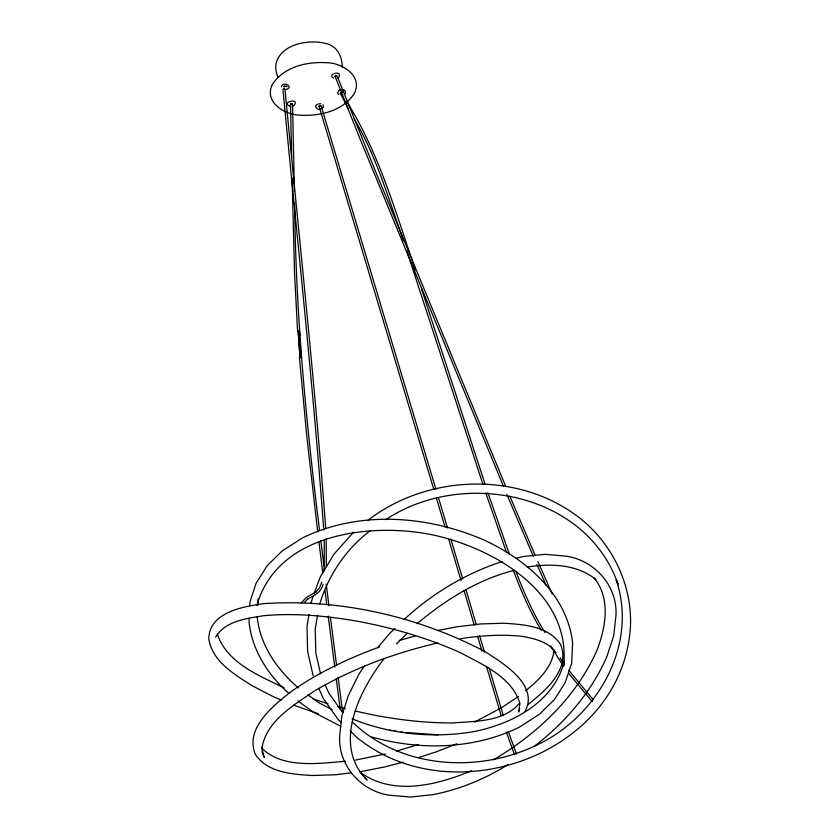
<?xml version="1.0" encoding="UTF-8"?>
<svg xmlns="http://www.w3.org/2000/svg" width="839" height="839" viewBox="0 0 839 839"><rect width="100%" height="100%" fill="white"/><g stroke="black" fill="none" stroke-linecap="round" stroke-linejoin="round"><path stroke-width="1.26" d="M326.34 566.482L326.193 538.669M249.141 618.343L249.078 622.16C251.983 650.256 268.134 675.154 288.973 693.528M249.844 605.559L250.053 601.731L255.979 583.493L267.211 565.664L282.187 550.95L302.061 538.124C358.998 510.122 427.586 515.356 484.627 540.295C526.294 559.707 567.227 594.652 572.628 642.968L571.663 663.397L565.119 682.757L554.506 699.464L539.519 714.178L519.656 727.004C474.077 749.552 420.119 750.569 371.74 736.999M257.856 605.129L258.213 598.585M323.655 571.59L324.284 566.608L324.19 540.117M518.775 712.143L519.928 703.386C511.696 676.758 482.803 664.719 460.181 652.595C428.341 638.269 394.645 628.453 360.413 621.762C328.584 616.099 296.104 612.764 263.803 615.69C246.614 618.479 225.366 620.776 215.55 637.231M308.983 614.62L306.99 626.492L307.63 651.504L313.157 675.804M310.912 603.409L313.146 596.089M317.582 615.207L315.212 629.019L315.821 652.92L320.54 673.696M554.034 650.215C552.198 667.592 538.46 680.408 525.55 690.791M564.259 663.156L563.504 666.533C572.156 592.156 491.748 546.483 429.023 534.149C367.272 522.687 277.101 534.495 256.986 605.118M519.068 710.948L519.666 708.567M503.274 485.907L361.829 143.343L335.044 76.297L335.621 75.479L337.068 75.783L375.295 170.81L505.791 486.578M323.77 530.059C312.905 382.92 296.849 236.21 282.932 89.333L284.138 88.504L284.977 89.091C298.904 235.549 314.793 381.881 325.763 528.591M348.573 109.28L340.256 93.181L341.966 92.238M281.338 86.826C283.435 80.387 294.29 87.141 286.183 89.469M564.322 661.247C554.055 702.652 511.035 724.686 472.084 731.923C431.865 738.393 389.789 734.209 352.002 718.803M291.689 157.103L290.504 103.942L291.71 103.396L292.538 103.868L294.395 191.03M292.538 103.868L290.504 103.942M314.048 593.676L320.372 576.802L333.912 554.233L353.544 532.209M319.753 603.944C328.521 575.03 346.192 548.821 370.345 530.573M433.868 489.64L319.072 106.259L319.69 105.588L321.117 105.819L435.913 489.2M321.767 582.13L319.523 587.908L315.464 592.313L315.925 591.998L306.277 597.504L301.117 603.094M323.088 584.322C321.452 592.103 313.901 595.868 307.452 599.056L307.903 598.752L304.484 602.454M364.65 665.61L358.893 674.241L348.248 695.825L341.872 715.824L339.638 735.971C337.991 765.346 360.896 791.177 389.611 795.236L410.46 797.05L433.197 794.648C459.73 789.3 485.194 778.97 508.098 764.581M338.977 76.936C342.501 69.91 326.308 73.937 333.523 78.163M519.572 703.103C503.736 722.211 475.021 721.11 452.347 722.966C419.657 722.956 387.094 718.541 355.306 711.021M525.046 711.462C539.246 685.117 503.327 663.376 485.456 651.934L484.134 651.106C417.329 616.361 340.592 598.784 265.292 603.535L263.603 603.713C243.373 606.513 209.362 612.103 208.775 638.699C212.089 661.237 234.322 674.357 251.826 685.536L273.063 696.559L281.453 700.062M377.613 647.75L389.359 633.802L394.907 628.442M384.231 658.521C359.197 690.696 331.961 745.231 367.136 780.092L361.326 773.673M396.49 643.964L407.125 633.33M404.136 619.518C431.55 594.064 464.292 574.275 499.771 562.329L502.288 561.711M367.66 520.526C427.764 473.878 519.446 470.763 580.053 518.282L580.578 518.712C613.54 545.182 633.214 587.08 630.278 629.491L630.204 630.162C619.455 755.687 451.413 814.229 357.225 737.712L350.178 731M527.553 704.917C544.752 691.221 570.593 669.795 560.693 644.646C548.633 626.041 523.683 624.489 503.809 623.23L480.621 623.954L456.856 626.806L437.874 630.477M417.014 623.755C445.394 599.812 477.968 579.508 514.234 570.3M534.621 746.06C565.224 722.505 591.275 692.227 606.87 656.696L613.739 635.574L615.983 615.417C617.619 586.052 594.715 560.211 566 556.152L545.151 554.338L523.725 556.435L516.132 558.292M283.865 86.532L284.987 85.966M283.949 86.973C284.903 85.347 288.7 87.749 286.33 85.987M293.933 105.567C300.823 97.188 279.492 102.337 290.367 106.364M344.221 94.356C347.346 92.846 344.724 88.85 341.851 89.742M518.575 696.38L501.418 707.78L474.444 722.201M385.762 519.666C462.027 468.686 586.43 492.199 618.249 584.762L616.172 579.854C638.5 645.673 596.655 717.492 536.142 745.357C477.475 773.684 400.077 768.451 352.202 721.855M493.29 759.715L495.576 758.55C538.481 732.814 576.697 696.422 597.043 650.068C605.831 627.415 610.897 598.029 594.002 577.872M337.362 77.975L338.148 77.576M317.75 104.183C313.272 105.578 316.985 110.696 320.435 109.018M321.327 108.745L323.393 107.109L323.046 104.707M379.375 646.974C348.154 658.489 317.698 672.647 290.546 692.06L289.329 692.993C271.93 706.899 245.177 728.441 255.192 754.104C267.242 772.709 292.192 774.25 312.066 775.509L335.254 774.785L351.52 772.834M456.961 743.732L436.511 751.765L419.122 757.418M471.549 770.716C437.025 785.262 392.337 796.452 359.658 771.838M399.238 640.514L415.389 635.91M418.462 744.55L396.396 751.094M340.823 89.888C338.484 89.951 336.397 93.098 338.809 94.608M292.255 106.249L293.147 105.966M385.353 753.967L355.453 760.082M402.972 762.19L384.335 767.035L360.288 771.691M437.937 643.01L435.431 643.492C393.155 653.518 351.961 668.861 314.457 690.958C293.409 705.41 266.152 720.995 261.841 748.535L264.18 757.407L261.978 751.671M318.715 103.889L320.76 103.753M460.422 638.657C481.282 635.647 502.456 633.927 523.452 636.549C535.502 638.846 548.737 642.076 556.11 652.815M345.574 761.267C318.883 763.448 281.988 769.027 261.464 747.748M527.71 566.975C550.908 563.315 576.865 564.175 595.952 579.55M437.979 734.807L406.045 732.52M400.895 732.017L403.465 732.269M341.033 93.559L340.256 93.181M389.422 730.203L391.97 730.612M394.519 731.01L397.067 731.419M319.869 106.626L319.072 106.259M335.873 76.769L335.044 76.297M327.934 703.732L313.125 698.908M337.844 706.48L345.28 708.546M318.411 713.8L293.44 705.064M340.624 726.196L313.367 712.133L297.793 700.859M342.773 91.975L343.455 92.133M284.201 687.844C258.947 675.594 226.95 662.936 217.353 634.085M332.139 709.794L318.421 702.453L307.892 694.818M340.854 722.043L338.065 719.348L323.403 698.656L318.789 688.368M298.401 687.959C277.3 669.721 259.985 645.327 257.216 616.906M593.299 699.799L568.884 670.424M592.344 701.761L568.695 673.329M342.826 712.835L328.815 693.056L325.207 685.012M563.693 663.177L560.2 657.923M563.336 666.124L550.678 645.999M545.077 632.648C533.101 613.645 524.27 592.9 516.121 572.041M541.281 630.267C529.724 611.358 521.176 590.813 513.216 570.184M354.1 118.771C376.648 156.725 388.761 199.672 403.58 240.94M346.937 101.865C379.228 153.589 395.872 212.812 415.347 270.085M552.104 593.823L537.904 561.574M546.126 585.328L536.929 564.49M535.303 555.67L509.829 496.185M533.3 556.205L506.808 494.318M509.357 554.107L487.847 492.65M506.441 552.23L485.823 493.122M516.509 754.104L508.319 731.514M514.496 754.649L506.284 731.996M421.44 288.595L484.994 483.988M406.831 250.819L482.97 484.46M503.18 715.122L489.2 668.201M501.145 715.583L486.442 666.239M447.481 527.888L438.524 497.947M450.837 539.11L462.709 578.868M436.479 498.387L445.069 527.081M448.792 539.55L461.041 580.536M466.023 589.995L476.332 624.646M463.988 590.425L474.287 625.086M484.428 652.029L479.635 635.805M482.016 651.211L477.59 636.245M342.291 67.267C342.291 56.559 337.131 45.809 325.857 43.523C317.887 41.426 309.549 41.541 301.505 43.156C284.599 46.428 269.822 59.286 278.16 77.555M342.679 712.479L338.096 677.115M340.162 708.913L336.24 678.615M328.951 605.789L326.224 584.143M330.398 617.168L336.607 665.558M326.77 604.741L325.008 590.74M328.217 616.12L334.751 667.047M323.99 566.262L320.823 540.641M322.763 572.859L318.956 542.141M319.575 530.363C306.057 422.531 295.758 314.164 294.678 205.408L294.625 202.797M317.708 531.853L306.843 436.71L299.429 357.613M299.775 335.621L299.502 331.709L299.324 335.852M299.963 338.232L300.876 358.043L300.698 355.432M299.869 343.686L300.236 348.909M297.593 331.51L294.479 271.658L292.098 178.025M272.36 84.477C263.582 101.98 284.715 114.995 300.005 115.153C319.827 116.411 342.983 111.042 354.394 93.381C363.172 75.867 342.039 62.852 326.738 62.705C306.917 61.446 283.76 66.816 272.36 84.477M300.005 357.036L298.17 330.954L300.005 357.036"/></g></svg>
